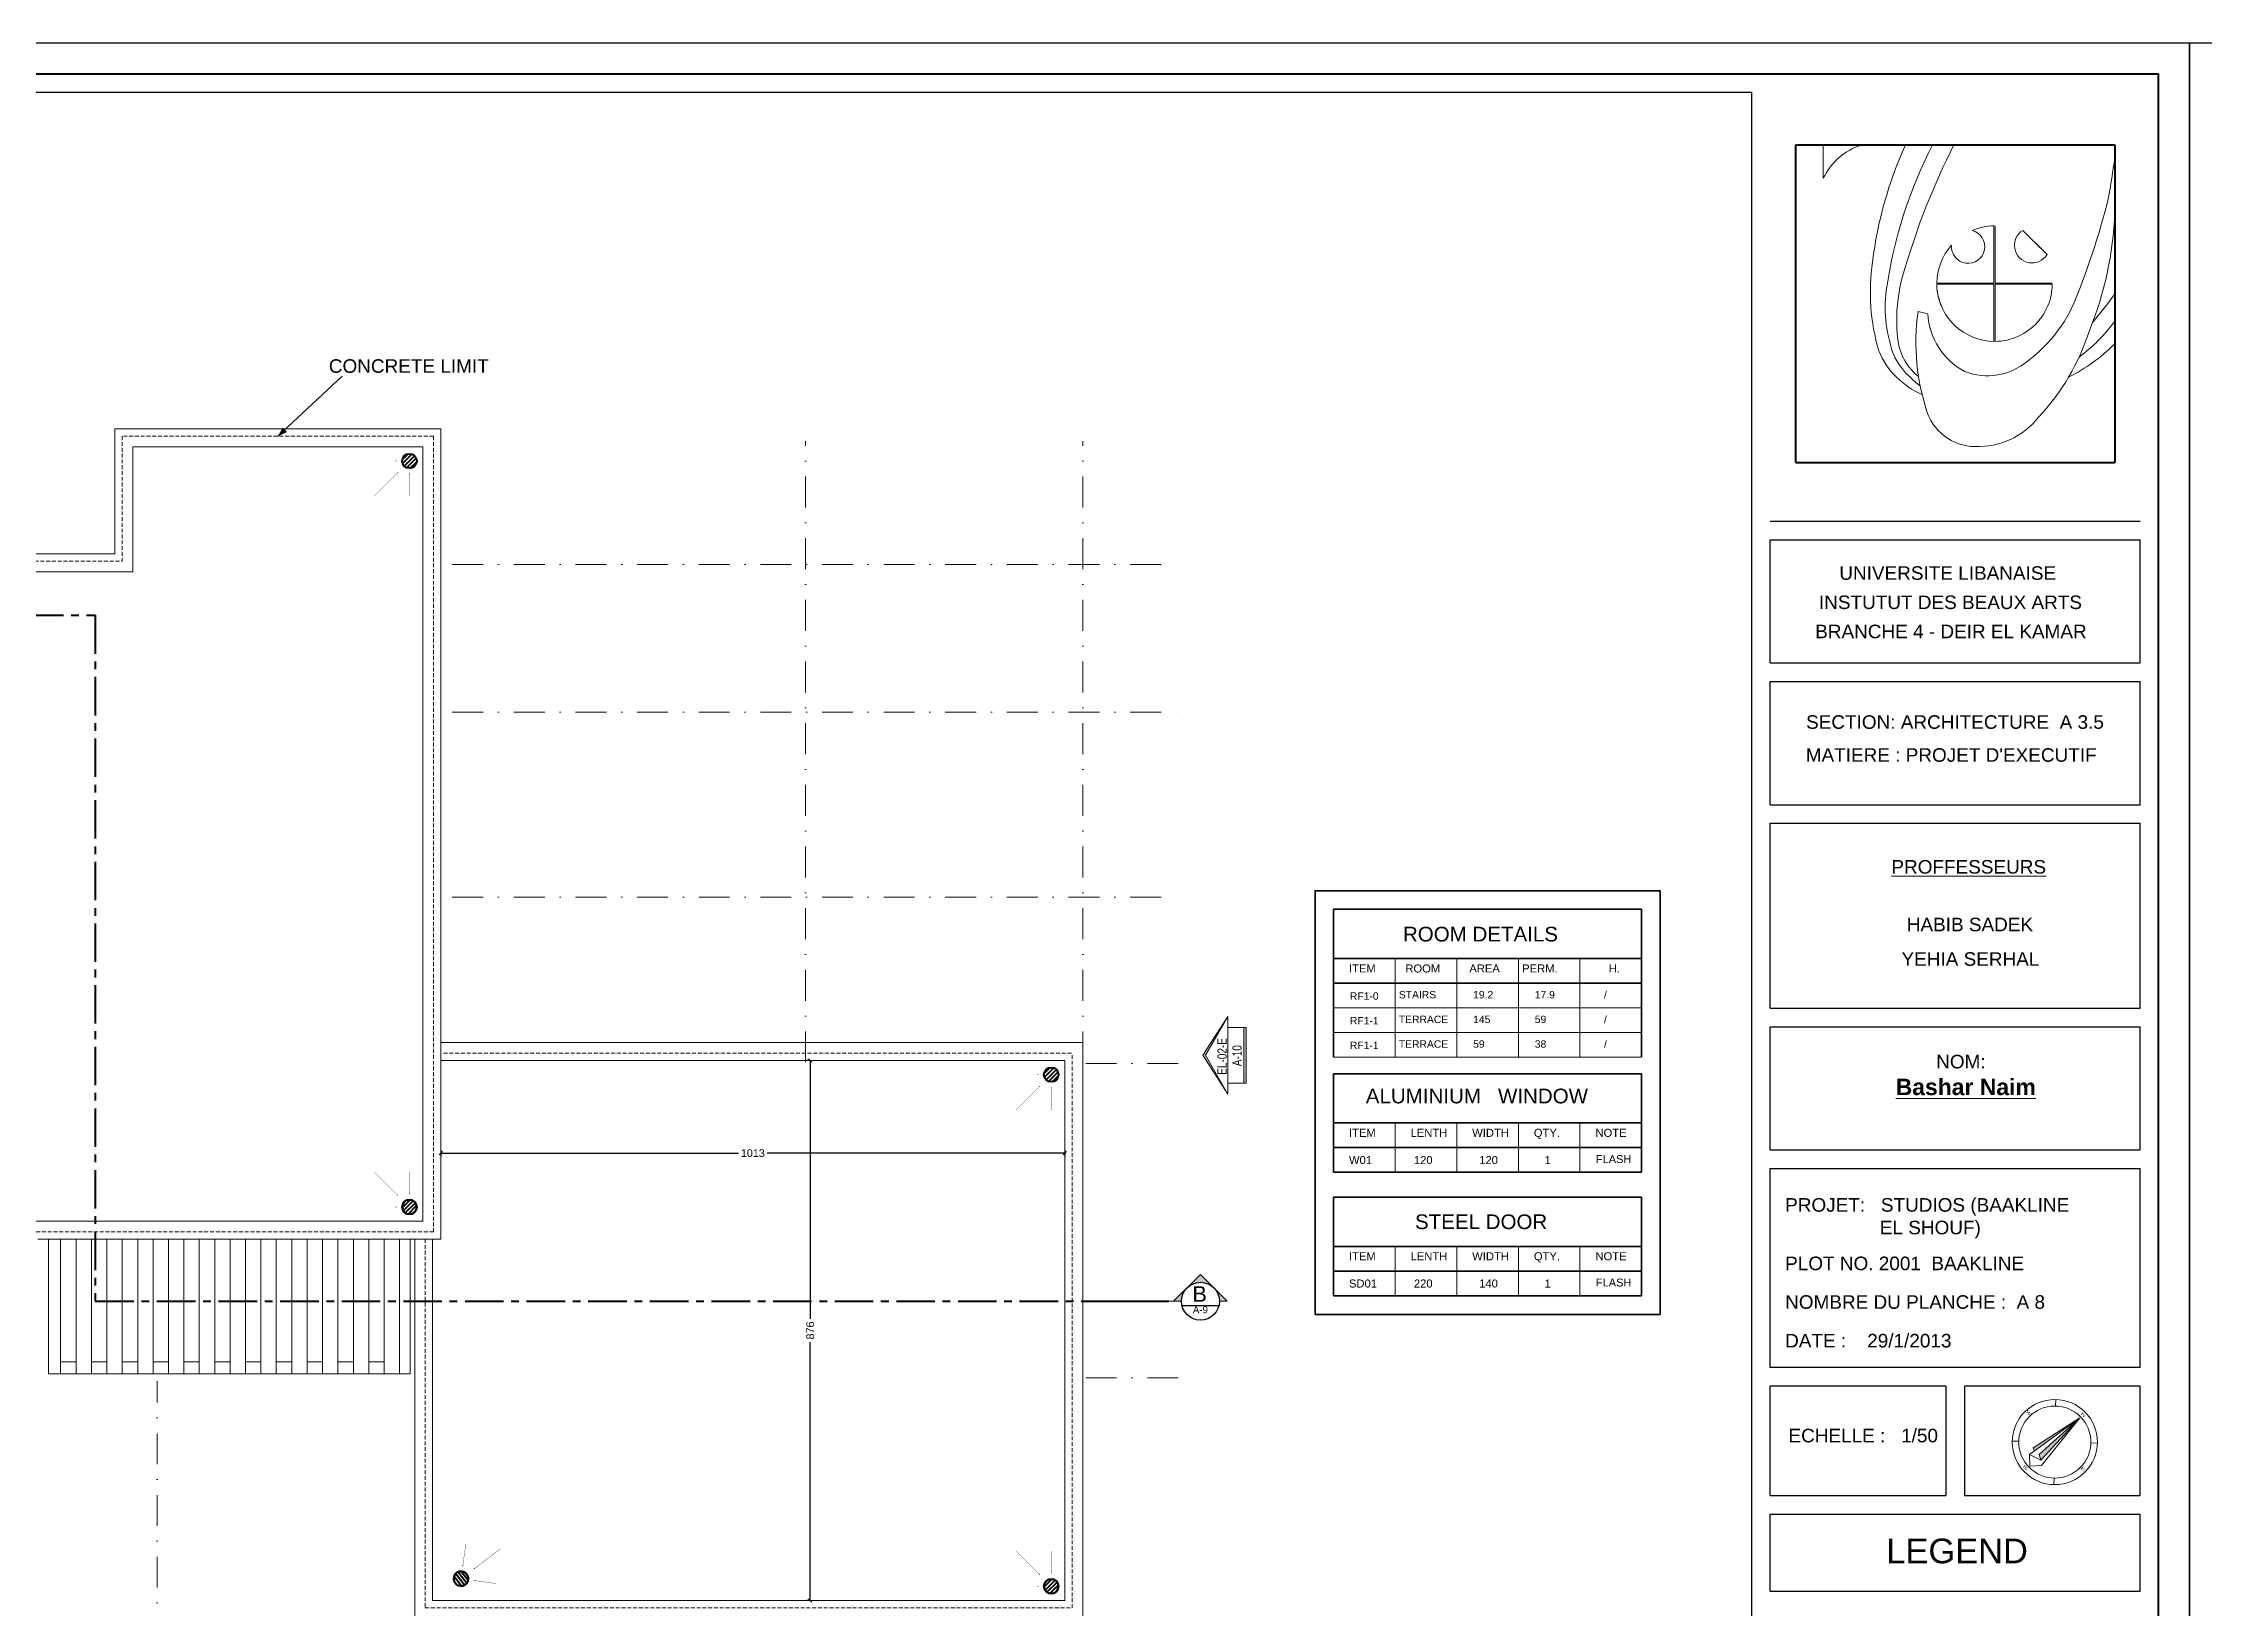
# Model space of a CAD drawing. Header units: inches. Extents: x -580639 to 179052, y 0 to 152898.
# Drawn here: x -175464 to -140387, y 126394 to 151788 of the extents above; entities that cross this region are included whole.
import ezdxf
from ezdxf.enums import TextEntityAlignment as Align

# ---------------------------------------------------------------- set-up
doc = ezdxf.new("R2010")
doc.units = ezdxf.units.IN
doc.header["$LTSCALE"] = 500
doc.header["$MEASUREMENT"] = 0
for name, pattern in [('ACAD_ISO02W100', [15, 12, -3]), ('CENTER', [2, 1.25, -0.25, 0.25, -0.25]), ('DASHDOTX2', [2, 1, -0.5, 0, -0.5]), ('HIDDEN2', [0.1875, 0.125, -0.0625])]:
    doc.linetypes.add(name, pattern=pattern)
for name, color, linetype, lineweight in [('0.09', 143, 'Continuous', 9), ('0.18', 80, 'Continuous', 18), ('1ATEXT', 3, 'Continuous', 20), ('A-0.2', 61, 'Continuous', 20), ('A-0.25', 42, 'Continuous', 25), ('A-ANNO-TEXS', 211, 'Continuous', 18), ('A-flor-sthn', 251, 'HIDDEN2', 9), ('A-wall', 52, 'Continuous', 35), ('col', 4, 'Continuous', 40), ('DIM', 8, 'Continuous', 18), ('ground floor', 8, 'Continuous', 20), ('WALL', 7, 'Continuous', 40), ('WIN', 3, 'Continuous', 18)]:
    doc.layers.add(name, color=color, linetype=linetype, lineweight=lineweight)
doc.layers.add('SYEL', color=5, linetype='Continuous')
doc.layers.add('SYSECTION', color=1, linetype='Continuous')
doc.styles.add('50', font='arial.ttf', dxfattribs={"height": 125})
doc.styles.add('A--ANNO-SYMB', font='upcil.ttf', dxfattribs={"width": 0.8})
doc.styles.add('CURENT', font='sanss___.ttf')
doc.styles.get("Standard").update_dxf_attribs({"font": 'arial.ttf'})
doc.dimstyles.new('DIM', dxfattribs={"dimscale": 50, "dimtxt": 125, "dimasz": 1, "dimexe": 1.2, "dimexo": 1, "dimgap": 1, "dimtad": 0, "dimtoh": 1, "dimdec": 0, "dimlfac": 0.1, "dimrnd": 1, "dimdsep": 46, "dimtxsty": '50', "dimblk": 'OBLIQUE', "dimcen": 0.09, "dimclrt": 8, "dimadec": 0, "dimazin": 0, "dimtfac": 1, "dimtdec": 0, "dimtix": 1, "dimtofl": 0, "dimtmove": 2, "dimatfit": 2, "dimfxl": 1, "dimfxlon": 1, "dimtzin": 0, "dimarcsym": 0})
pattern_1 = [(225, (6357320.176, -69319.606), (33.5875721, -33.5875721), [])]

# ---------------------------------------------------------------- blocks, each defined once
blk = doc.blocks.new('_Oblique')
at = {"color": 0, "linetype": 'ByBlock', "lineweight": -2}
blk.add_line((-0.5, -0.5), (0.5, 0.5), dxfattribs=at)
blk = doc.blocks.new('*D1457')
at = {"layer": 'Defpoints', "color": 0, "transparency": 16777216}
for p in [(-169012, 135288), (-158886, 135288), (-158886, 133784)]:
    blk.add_point(p, dxfattribs=at)
at = {"layer": 'DIM', "color": 0, "lineweight": -2, "transparency": 16777216}
for p, q in [((-169012, 133834), (-169012, 133724)), ((-169012, 133784), (-164180, 133784)), ((-158886, 133784), (-163718, 133784)), ((-158886, 133834), (-158886, 133724))]:
    blk.add_line(p, q, dxfattribs=at)
at = {"layer": 'DIM', "color": 0, "lineweight": -2, "transparency": 16777216, "xscale": 50, "yscale": 50, "zscale": 50, "rotation": 180}
blk.add_blockref('_Oblique', (-169012, 133784), dxfattribs=at)
at = {"layer": 'DIM', "color": 0, "lineweight": -2, "transparency": 16777216, "xscale": 50, "yscale": 50, "zscale": 50}
blk.add_blockref('_Oblique', (-158886, 133784), dxfattribs=at)
at = {"layer": 'DIM', "color": 8, "transparency": 16777216, "insert": (-163949, 133784), "char_height": 125, "attachment_point": 5, "style": '50'}
blk.add_mtext('1013', dxfattribs=at)
blk = doc.blocks.new('*D1458')
at = {"layer": 'Defpoints', "color": 0, "transparency": 16777216}
for p in [(-163018, 135288), (-163018, 126528), (-163018, 126528)]:
    blk.add_point(p, dxfattribs=at)
at = {"layer": 'DIM', "color": 0, "lineweight": -2, "transparency": 16777216}
for p, q in [((-163018, 135288), (-163078, 135288)), ((-163018, 135288), (-163018, 131096)), ((-163018, 126528), (-163018, 130720)), ((-163018, 126528), (-163078, 126528))]:
    blk.add_line(p, q, dxfattribs=at)
at = {"layer": 'DIM', "color": 0, "lineweight": -2, "transparency": 16777216, "xscale": 50, "yscale": 50, "zscale": 50}
for p, rotation in [((-163018, 135288), 90), ((-163018, 126528), 270)]:
    blk.add_blockref('_Oblique', p, dxfattribs=dict(at, rotation=rotation))
at = {"layer": 'DIM', "color": 8, "transparency": 16777216, "insert": (-163018, 130908), "char_height": 125, "attachment_point": 5, "rotation": 90, "style": '50'}
blk.add_mtext('876', dxfattribs=at)
blk = doc.blocks.new('4')
at = {"layer": 'A-0.2', "color": 253}
for p, q in [((0, 7158), (612, 7158)), ((612, 7158), (612, 6408))]:
    blk.add_line(p, q, dxfattribs=at)
at = {"layer": 'A-0.2'}
for p, q in [((4464, 4046), (4464, 5334)), ((4491, 4046), (4491, 5334)), ((5661, 4688), (5114, 5233)), ((5387, 4961), (5661, 4688)), ((4464, 4046), (3176, 4046)), ((4464, 4019), (3176, 4019)), ((4464, 2731), (4464, 4019)), ((5779, 4046), (4491, 4046)), ((5779, 4019), (4491, 4019)), ((4491, 2731), (4491, 4019)), ((2753, 3402), (2970, 3354))]:
    blk.add_line(p, q, dxfattribs=at)
at = {"layer": 'A-0.2', "color": 253}
blk.add_arc((1928, 5765), 1462, 107.6478, 153.9617, dxfattribs=at)
at = {"layer": 'A-0.2'}
for centre, radius, start, end in [((10717, 3409), 9059, 155.5503, 172.9241), ((12494, 2369), 10566, 153.0442, 171.7936), ((18093, -216), 16295, 153.0933, 163.7577), ((-19263, 10603), 26713, 349.954, 351.9697), ((-10257, 10332), 17845, 338.6407, 345.7647), ((-676, 5940), 7870, 337.7327, 357.721), ((4478, 4033), 1301, 138.3886, 179.4066), ((3880, 4867), 376, 175.5012, 75.7118), ((4478, 4033), 1301, 90.5934, 112.8245), ((5322, 4895), 397, 121.6312, 328.5411), ((6429, 3847), 4751, 171.7946, 196.2417), ((5992, 3211), 3720, 162.3017, 187.6111), ((4478, 4033), 1301, 180.5934, 207.5693), ((4478, 4033), 1301, 337.2924, 359.4066), ((5120, 3503), 3106, 173.0781, 201.041), ((4478, 4033), 1301, 187.504, 216.3107), ((3279, 4920), 3270, 306.3755, 340.5839), ((4478, 4033), 1301, 325.6568, 337.2924), ((-4402, 12360), 14410, 320.3139, 323.55), ((7684, 2710), 4979, 172.0035, 199.0054), ((4557, 3453), 1590, 183.5692, 241.7601), ((4478, 4033), 1301, 214.7035, 226.4906), ((4478, 4033), 1301, 226.4906, 269.4066), ((4478, 4033), 1301, 270.5934, 318.0572), ((4478, 4033), 1301, 318.0572, 325.6568), ((1776, 4501), 5072, 316.7269, 342.2893), ((4080, 5482), 3864, 306.5814, 323.5521), ((3569, 3233), 1845, 202.7914, 246.932), ((3498, 2902), 1207, 188.7371, 232.5639), ((4368, 5496), 3987, 296.488, 315.0148), ((3907, 3300), 1917, 208.4281, 234.8085), ((4313, 3366), 1408, 248.8398, 309.9835), ((4044, 1512), 1149, 194.7464, 269.9305), ((4101, 2106), 1744, 268.0735, 321.6361)]:
    blk.add_arc(centre, radius, start, end, dxfattribs=at)
at = {"layer": 'WALL'}
for p, q in [((0, 7158), (7188, 7158)), ((0, 0), (0, 7158)), ((7188, 7158), (7188, 0)), ((0, 0), (7188, 0))]:
    blk.add_line(p, q, dxfattribs=at)
blk = doc.blocks.new('NORTH')
at = {"layer": 'WIN', "color": 1}
for p, q in [((494, 631), (0, 0)), ((0, 0), (661, -479)), ((494, 631), (4781, 459)), ((851, -154), (494, 631)), ((661, -479), (4781, 459)), ((851, -154), (4781, 459)), ((851, -154), (1006, 218)), ((887, 607), (973, 851)), ((973, 851), (4781, 459)), ((1006, 218), (4781, 459))]:
    blk.add_line(p, q, dxfattribs=at)
blk = doc.blocks.new('NORTHE')
at = {"color": 3}
for p, q in [((-1759, 1759), (-2077, 2077)), ((1759, 1759), (2077, 2077)), ((-1759, -1759), (-2077, -2077)), ((1759, -1759), (2077, -2077))]:
    blk.add_line(p, q, dxfattribs=at)
for radius in [2937, 2487]:
    blk.add_circle((0, 0), radius, dxfattribs=at)
for points in [[(-754, -1351), (-527, -1456), (0, 2402)], [(-121, -1378), (235, -1568), (0, 2402)]]:
    blk.add_solid(points, dxfattribs=at)
at = {"color": 3, "rotation": 84.51780902573543}
blk.add_blockref('NORTH', (0, -2400), dxfattribs=at)
at = {"color": 3}
for s, width, p, p2 in [('N', 1.784178, (-180, 2610), (180, 2610)), ('W', 1.365132, (-2894, 0), (-2534, 0)), ('E', 1.931772, (2517, 0), (2877, 0)), ('S', 1.931772, (-325, -2784), (35, -2784))]:
    blk.add_text(s, height=200, dxfattribs=dict(at, width=width)).set_placement(p, p2, align=Align.FIT)
blk = doc.blocks.new('NOR')
at = {"layer": 'WIN', "color": 3, "xscale": 0.000462, "yscale": 0.000462, "zscale": 0.000462, "rotation": 276.1356553146427}
blk.add_blockref('NORTHE', (-1.103, -0.119), dxfattribs=at)
blk = doc.blocks.new('SYEL')
at = {"layer": '1ATEXT'}
for points in [[(-62.4, 0), (0, 36), (62.4, 0), (0, 40.2)], [(-44.8, -25.6), (-44.8, -29.5), (44.8, -29.5), (44.8, -25.6)]]:
    blk.add_hatch(color=256, dxfattribs=at).paths.add_polyline_path(points)
for p, q in [((-62.4, 0), (0, 40.2)), ((-62.4, 0), (0, 36)), ((0, 40.2), (62.4, 0)), ((0, 36), (62.4, 0)), ((62.4, 0), (-62.4, 0)), ((-44.8, -29.5), (-44.8, 0)), ((44.8, 0), (44.8, -29.5)), ((44.8, -25.6), (-44.8, -25.6)), ((44.8, -29.5), (-44.8, -29.5))]:
    blk.add_line(p, q, dxfattribs=at)
at = {"layer": '1ATEXT', "style": 'A--ANNO-SYMB', "width": 0.8, "flags": 4}
for tag, p in [('EL-01-N', (-1.8, 9.4)), ('AR00', (-0.7, -14.7))]:
    blk.add_attdef(tag, text='', height=15, dxfattribs=at).set_placement(p, align=Align.MIDDLE_CENTER)
blk = doc.blocks.new('SYSECTON011')
at = {"layer": '1ATEXT'}
h = blk.add_hatch(color=256, dxfattribs=at)
edge = h.paths.add_edge_path()
edge.add_ellipse((128.4, 0), major_axis=(0, -21.9), ratio=1, start_angle=90.0017, end_angle=270.0017)
edge.add_line((106.5, 0), (97.3, 0))
edge.add_line((97.3, 0), (128.4, 31))
edge.add_line((128.4, 31), (159.4, 0))
edge.add_line((159.4, 0), (150.3, 0))
for p, q in [((97.3, 0), (128.4, 31)), ((159.4, 0), (128.4, 31)), ((91.7, 0), (106.5, 0)), ((150.3, 0), (159.4, 0))]:
    blk.add_line(p, q, dxfattribs=at)
at = {"layer": '1ATEXT', "linetype": 'CENTER', "lineweight": 40}
blk.add_line((0, 0), (91.7, 0), dxfattribs=at)
at = {"layer": '1ATEXT', "color": 4, "lineweight": 30}
blk.add_line((107, -4.9), (149.7, -4.9), dxfattribs=at)
blk.add_ellipse((128.4, 0), major_axis=(0, -21.9), ratio=1, start_param=-1.570767, end_param=4.712418, dxfattribs=at)
at = {"layer": '1ATEXT', "color": 4, "style": 'CURENT'}
for tag, height, p in [('A', 18, (127.4, 8.4)), ('AR000', 8, (128.3, -9.8))]:
    blk.add_attdef(tag, text='', height=height, dxfattribs=at).set_placement(p, align=Align.MIDDLE)
blk = doc.blocks.new('SECTIO B-B')
at = {"layer": 'col', "linetype": 'CENTER'}
for p, q in [((-22510, 11129), (-27460, 11129)), ((-22510, 11129), (-18370, 11129)), ((-18370, 11129), (-18370, 0)), ((-18370, 0), (-1746, 0))]:
    blk.add_line(p, q, dxfattribs=at)
at = {"layer": 'SYSECTION'}
ref = blk.add_blockref('SYSECTON011', (-27460, 11129), dxfattribs=dict(at, xscale=-14.04466159001456, yscale=14.04466159001456, zscale=14.04466159001456))
ref.add_attrib('A', 'B', dxfattribs={"color": 4, "height": 253, "style": 'CURENT'}).set_placement((-29250, 11247), align=Align.MIDDLE)
ref.add_attrib('AR000', 'A-9', dxfattribs={"color": 4, "height": 112.4, "style": 'CURENT'}).set_placement((-29263, 10991), align=Align.MIDDLE)
ref = blk.add_blockref('SYSECTON011', (-2239, 0), dxfattribs=dict(at, xscale=14.04466159001456, yscale=14.04466159001456, zscale=14.04466159001456))
ref.add_attrib('A', 'B', dxfattribs={"color": 4, "height": 253, "style": 'CURENT'}).set_placement((-449, 118), align=Align.MIDDLE)
ref.add_attrib('AR000', 'A-9', dxfattribs={"color": 4, "height": 112.4, "style": 'CURENT'}).set_placement((-436, -138), align=Align.MIDDLE)

msp = doc.modelspace()

# ---------------------------------------------------------------- hatches: boundary and pattern name
at = {"layer": 'WALL'}
h = msp.add_hatch(dxfattribs=at)
h.set_pattern_fill('ANSI31', color=12, scale=380, angle=180, style=0)
h.set_pattern_definition([(225, (6346904.82, -59365.107), (33.5875721, -33.5875721), [])])
h.paths.add_polyline_path([(-169640.218, 145012.132, -1), (-169402.718, 145012.132, -1)])
h = msp.add_hatch(dxfattribs=at)
h.set_pattern_fill('ANSI31', color=12, scale=380, angle=180, style=0)
h.set_pattern_definition(pattern_1)
h.paths.add_polyline_path([(-159224.863, 135057.634, -1), (-158987.363, 135057.634, -1)])
h = msp.add_hatch(dxfattribs=at)
h.set_pattern_fill('ANSI31', color=12, scale=380, angle=180, style=0)
h.set_pattern_definition([(225, (6346904.82, -63166.68), (33.5875721, -33.5875721), [])])
h.paths.add_polyline_path([(-169640.218, 132910.742, 1), (-169402.718, 132910.742, 1)])
h = msp.add_hatch(dxfattribs=at)
h.set_pattern_fill('ANSI31', color=12, scale=380, angle=82.1568236, style=0)
h.set_pattern_definition([(127.1568236, (-1252172.923, -6301828.84), (-37.85680172, -28.68993837), [])])
h.paths.add_polyline_path([(-168668.122, 126998.656, 1), (-168700.532, 126763.378, 1)])
h = msp.add_hatch(dxfattribs=at)
h.set_pattern_fill('ANSI31', color=12, scale=380, angle=180, style=0)
h.set_pattern_definition(pattern_1)
h.paths.add_polyline_path([(-159224.863, 126757.817, 1), (-158987.363, 126757.817, 1)])

# ---------------------------------------------------------------- linework, layer by layer
for points in [[(-195637.407, 113030.352), (-140637.189, 113030.352), (-140637.189, 151788.469), (-195637.407, 151788.469)], [(-140637.189, 113030.352), (-85636.972, 113030.352), (-85636.972, 151788.469), (-140637.189, 151788.469)]]:
    msp.add_lwpolyline(points, close=True)
at = {"layer": '0.09'}
for p, q in [((-175376.439, 132390.619), (-175376.439, 130206.237)), ((-169511.519, 132390.65), (-169511.519, 130206.237)), ((-175376.439, 130206.237), (-169511.519, 130206.237)), ((-175181.519, 130401.237), (-174931.519, 130401.237)), ((-174681.519, 130401.237), (-174431.519, 130401.237)), ((-174181.519, 130401.237), (-173931.519, 130401.237)), ((-173681.519, 130401.237), (-173431.519, 130401.237)), ((-173181.519, 130401.237), (-172931.519, 130401.237)), ((-172681.519, 130401.237), (-172431.519, 130401.237)), ((-172181.519, 130401.237), (-171931.519, 130401.237)), ((-171681.519, 130401.237), (-171431.519, 130401.237)), ((-171181.519, 130401.237), (-170931.519, 130401.237)), ((-170681.519, 130401.237), (-170431.519, 130401.237)), ((-170181.519, 130401.237), (-169931.519, 130401.237))]:
    msp.add_line(p, q, dxfattribs=at)
for points in [[(-169436.244, 132390.65), (-169436.244, 126237.726), (-158596.163, 126237.726), (-158596.163, 135577.726), (-169011.519, 135577.726)], [(-169146.244, 132390.65), (-169146.244, 126527.726), (-158886.163, 126527.726), (-158886.163, 135287.726), (-169011.519, 135287.726)]]:
    msp.add_lwpolyline(points, dxfattribs=at)
at = {"layer": '0.18'}
for p, q in [((-169011.519, 145532.224), (-174301.519, 145532.224)), ((-174301.519, 145532.224), (-174301.519, 143505.614)), ((-169011.519, 145532.216), (-174301.519, 145532.216)), ((-174301.519, 145532.216), (-174301.519, 143505.606)), ((-169301.519, 145242.224), (-174011.519, 145242.224)), ((-174011.519, 145242.224), (-174011.519, 143215.641)), ((-169301.519, 145242.224), (-169301.519, 135377.606)), ((-169011.519, 145532.224), (-169011.519, 135377.606)), ((-177760.053, 143505.287), (-174301.519, 143505.614)), ((-177760.025, 143215.287), (-174011.519, 143215.641)), ((-175841.599, 132680.543), (-173126.568, 132680.609)), ((-175551.601, 132390.55), (-173126.561, 132390.609)), ((-158596.163, 126237.726), (-158596.163, 131628.026)), ((-169436.244, 129716.326), (-169436.244, 126237.726))]:
    msp.add_line(p, q, dxfattribs=at)
for points in [[(-169301.519, 135377.606), (-169301.519, 132680.647), (-173126.564, 132680.609)], [(-169011.519, 135377.606), (-169011.519, 132390.65), (-173126.561, 132390.609)]]:
    msp.add_lwpolyline(points, dxfattribs=at)
at = {"layer": 'A-0.2'}
for p, q in [((-153526.038, 136939.778), (-153526.038, 135339.778)), ((-152526.038, 136939.778), (-152526.038, 135339.778)), ((-151526.038, 136939.778), (-151526.038, 135339.778)), ((-150526.038, 136939.778), (-150526.038, 135339.778)), ((-154526.038, 136139.778), (-149526.038, 136139.778)), ((-154526.038, 135739.778), (-149526.038, 135739.778)), ((-154526.038, 135339.778), (-149526.038, 135339.778)), ((-153526.038, 134273.632), (-153526.038, 133473.632)), ((-152526.038, 134273.632), (-152526.038, 133473.632)), ((-151526.038, 134273.632), (-151526.038, 133473.632)), ((-150526.038, 134273.632), (-150526.038, 133473.632)), ((-154526.038, 133473.632), (-149526.038, 133473.632)), ((-154526.038, 133473.632), (-149526.038, 133473.632)), ((-154526.038, 133473.632), (-149526.038, 133473.632)), ((-175181.519, 130206.237), (-175181.519, 132390.65)), ((-174931.519, 130206.237), (-174931.519, 132390.65)), ((-174681.519, 130206.237), (-174681.519, 132390.65)), ((-174431.519, 130206.237), (-174431.519, 132390.65)), ((-174181.519, 130206.237), (-174181.519, 132390.65)), ((-173931.519, 130206.237), (-173931.519, 132390.65)), ((-173681.519, 130206.237), (-173681.519, 132390.65)), ((-173431.519, 130206.237), (-173431.519, 132390.65)), ((-173181.519, 130206.237), (-173181.519, 132390.65)), ((-172931.519, 130206.237), (-172931.519, 132390.65)), ((-172681.519, 130206.237), (-172681.519, 132390.65)), ((-172431.519, 130206.237), (-172431.519, 132390.65)), ((-172181.519, 130206.237), (-172181.519, 132390.65)), ((-171931.519, 130206.237), (-171931.519, 132390.65)), ((-171681.519, 130206.237), (-171681.519, 132390.65)), ((-171431.519, 130206.237), (-171431.519, 132390.65)), ((-171181.519, 130206.237), (-171181.519, 132390.65)), ((-170931.519, 130206.237), (-170931.519, 132390.65)), ((-170681.519, 130206.237), (-170681.519, 132390.65)), ((-170431.519, 130206.237), (-170431.519, 132390.65)), ((-170181.519, 130206.237), (-170181.519, 132390.65)), ((-169931.519, 130206.237), (-169931.519, 132390.65)), ((-169681.519, 130206.237), (-169681.519, 132390.65)), ((-153526.038, 132271.383), (-153526.038, 131471.383)), ((-152526.038, 132271.383), (-152526.038, 131471.383)), ((-151526.038, 132271.383), (-151526.038, 131471.383)), ((-150526.038, 132271.383), (-150526.038, 131471.383)), ((-154526.038, 131471.383), (-149526.038, 131471.383)), ((-154526.038, 131471.383), (-149526.038, 131471.383)), ((-154526.038, 131471.383), (-149526.038, 131471.383)), ((-173931.519, 130206.237), (-173681.519, 130206.237)), ((-173431.519, 130206.237), (-173181.519, 130206.237)), ((-172931.519, 130206.237), (-172681.519, 130206.237)), ((-172431.519, 130206.237), (-172181.519, 130206.237)), ((-171931.519, 130206.237), (-171681.519, 130206.237)), ((-171431.519, 130206.237), (-171181.519, 130206.237)), ((-170931.519, 130206.237), (-170681.519, 130206.237)), ((-170431.519, 130206.237), (-170181.519, 130206.237)), ((-169931.519, 130206.237), (-169681.519, 130206.237))]:
    msp.add_line(p, q, dxfattribs=at)
at = {"layer": 'A-0.25', "lineweight": 25}
for p, q in [((-147437.189, 144035.821), (-141437.189, 144035.821)), ((-147437.189, 141735.821), (-147437.189, 143735.821)), ((-147437.189, 143735.821), (-141437.189, 143735.821)), ((-147437.189, 141735.821), (-141437.189, 141735.821)), ((-147437.189, 139435.821), (-147437.189, 141435.821)), ((-147437.189, 141435.821), (-141437.189, 141435.821)), ((-147437.189, 139435.821), (-141437.189, 139435.821)), ((-147437.189, 136135.821), (-147437.189, 139135.821)), ((-147437.189, 139135.821), (-141437.189, 139135.821)), ((-147437.189, 136135.821), (-141437.189, 136135.821)), ((-147437.189, 133835.821), (-147437.189, 135835.821)), ((-147437.189, 135835.821), (-141437.189, 135835.821)), ((-147437.189, 133835.821), (-141437.189, 133835.821)), ((-147437.189, 130305.9), (-147437.189, 133535.821)), ((-147437.189, 133535.821), (-141437.189, 133535.821)), ((-141437.189, 130305.9), (-147437.189, 130305.9)), ((-147437.189, 128230.844), (-147437.189, 130005.9)), ((-144587.189, 130005.9), (-147437.189, 130005.9)), ((-144587.189, 130005.9), (-144787.189, 130005.9)), ((-144587.189, 130005.9), (-144587.189, 128230.844)), ((-141437.189, 130005.9), (-144287.189, 130005.9)), ((-141437.189, 130005.9), (-144287.189, 130005.9)), ((-144287.189, 130005.9), (-144287.189, 128230.844)), ((-147437.189, 128230.844), (-144587.189, 128230.844)), ((-144787.189, 128230.844), (-144587.189, 128230.844)), ((-144287.189, 128230.844), (-141437.189, 128230.844)), ((-144287.189, 128230.844), (-141437.189, 128230.844)), ((-147437.189, 126680.241), (-147437.189, 127930.844)), ((-147437.189, 127930.844), (-141437.189, 127930.844)), ((-147437.189, 126680.241), (-141437.189, 126680.241))]:
    msp.add_line(p, q, dxfattribs=at)
for points in [[(-147737.189, 113830.352), (-147737.189, 150988.469), (-194837.407, 150988.469), (-194837.407, 113830.352), (-147737.189, 113830.352)], [(-141437.189, 141735.821), (-141437.189, 143735.821)], [(-141437.189, 139435.821), (-141437.189, 141435.821)], [(-141437.189, 136135.821), (-141437.189, 139135.821)], [(-141437.189, 133835.821), (-141437.189, 135835.821)], [(-141437.189, 130305.9), (-141437.189, 133535.821)], [(-141437.189, 128230.844), (-141437.189, 130005.9)], [(-141437.189, 128535.821), (-141437.189, 130005.9)], [(-141437.189, 126680.241), (-141437.189, 127930.844)]]:
    msp.add_lwpolyline(points, dxfattribs=at)
at = {"layer": 'A-ANNO-TEXS'}
msp.add_line((-171656.519, 145412.224), (-170612.592, 146389.948), dxfattribs=at)
msp.add_lwpolyline([(-171656.519, 145412.224, 0, 100, 0), (-171542.653, 145518.869, 100, 100, 0)], format="xyseb", dxfattribs=at)
at = {"layer": 'A-flor-sthn'}
for p, q in [((-169131.519, 145412.224), (-174181.519, 145412.224)), ((-174181.519, 145412.224), (-174181.519, 143385.625)), ((-169131.519, 145412.224), (-169131.519, 135377.606)), ((-177760.042, 143385.287), (-174181.519, 143385.625)), ((-168966.163, 135407.726), (-158766.163, 135407.726)), ((-158766.163, 126407.726), (-158766.163, 135407.726)), ((-175671.599, 132510.547), (-173126.564, 132510.609)), ((-169266.244, 132390.65), (-169266.244, 126407.726)), ((-169266.244, 126407.726), (-158766.163, 126407.726))]:
    msp.add_line(p, q, dxfattribs=at)
msp.add_lwpolyline([(-169131.519, 135377.606), (-169131.519, 132510.649), (-173126.562, 132510.609)], dxfattribs=at)
at = {"layer": 'A-wall'}
for p, q in [((-154526.038, 137739.778), (-154526.038, 135339.778)), ((-154526.038, 137739.778), (-149526.038, 137739.778)), ((-149526.038, 137739.778), (-149526.038, 135339.778)), ((-154526.038, 136939.778), (-149526.038, 136939.778)), ((-154526.038, 136539.778), (-149526.038, 136539.778)), ((-154526.038, 136539.778), (-149526.038, 136539.778)), ((-154526.038, 135073.632), (-154526.038, 133473.632)), ((-154526.038, 135073.632), (-149526.038, 135073.632)), ((-149526.038, 135073.632), (-149526.038, 133473.632)), ((-154526.038, 134273.632), (-149526.038, 134273.632)), ((-154526.038, 133873.632), (-149526.038, 133873.632)), ((-154526.038, 133473.632), (-149526.038, 133473.632)), ((-154526.038, 133071.383), (-149526.038, 133071.383)), ((-154526.038, 133071.383), (-154526.038, 131471.383)), ((-154526.038, 133071.383), (-149526.038, 133071.383)), ((-149526.038, 133071.383), (-149526.038, 131471.383)), ((-154526.038, 132271.383), (-149526.038, 132271.383)), ((-154526.038, 131871.383), (-149526.038, 131871.383)), ((-154526.038, 131471.383), (-149526.038, 131471.383))]:
    msp.add_line(p, q, dxfattribs=at)
at = {"layer": 'A-wall', "color": 1, "lineweight": 70}
msp.add_lwpolyline([(-195137.407, 113530.352), (-141137.189, 113530.352), (-141137.189, 151288.469), (-195137.407, 151288.469)], close=True, dxfattribs=at)
at = {"layer": 'A-wall'}
msp.add_lwpolyline([(-149226.038, 131168.443), (-154826.038, 131168.443), (-154826.038, 138039.778), (-149226.038, 138039.778)], close=True, dxfattribs=at)
at = {"layer": 'ground floor', "linetype": 'DASHDOTX2'}
for p, q in [((-163096.163, 135257.726), (-163096.163, 145335.726)), ((-158596.163, 135257.726), (-158596.163, 145335.726)), ((-168826.163, 143335.726), (-156886.903, 143335.726)), ((-168826.163, 140937.726), (-156886.903, 140937.726)), ((-168826.163, 137937.726), (-156886.903, 137937.726)), ((-158546.163, 135237.726), (-156886.903, 135237.726)), ((-158546.163, 130137.726), (-156886.903, 130137.726)), ((-173616.163, 122737.726), (-173616.163, 130087.726))]:
    msp.add_line(p, q, dxfattribs=at)
at = {"layer": 'WALL', "color": 12, "const_width": 5}
for points in [[(-169744.295, 145012.132), (-170094.295, 145012.132)], [(-169720.928, 144812.673), (-170094.295, 144439.306)], [(-169521.468, 144789.306), (-169521.468, 144439.306)], [(-159328.939, 135057.634), (-159678.939, 135057.634)], [(-159305.573, 134858.174), (-159678.939, 134484.807)], [(-159106.113, 134834.807), (-159106.113, 134484.807)], [(-169720.928, 133110.202), (-170094.295, 133483.568)], [(-169521.468, 133133.568), (-169521.468, 133483.568)], [(-169744.295, 132910.742), (-170094.295, 132910.742)], [(-168653.919, 127101.759), (-168606.158, 127448.485)], [(-168459.514, 127051.392), (-168038.69, 127370.316)], [(-159305.573, 126957.277), (-159678.939, 127330.644)], [(-159106.113, 126980.644), (-159106.113, 127330.644)], [(-168463.585, 126850.61), (-168116.859, 126802.848)], [(-159328.939, 126757.817), (-159678.939, 126757.817)]]:
    msp.add_lwpolyline(points, dxfattribs=at)
at = {"layer": 'WALL', "color": 12}
for points in [[(-169716.167, 145012.132, 0, 15, 0), (-169744.295, 145012.132, 15, 15, 0)], [(-169701.039, 144832.562, 0, 15, 0), (-169720.928, 144812.673, 15, 15, 0)], [(-169521.468, 144817.434, 0, 15, 0), (-169521.468, 144789.306, 15, 15, 0)], [(-159300.812, 135057.634, 0, 15, 0), (-159328.939, 135057.634, 15, 15, 0)], [(-159285.683, 134878.063, 0, 15, 0), (-159305.573, 134858.174, 15, 15, 0)], [(-159106.113, 134862.935, 0, 15, 0), (-159106.113, 134834.807, 15, 15, 0)], [(-169701.039, 133090.312, 0, 15, 0), (-169720.928, 133110.202, 15, 15, 0)], [(-169521.468, 133105.441, 0, 15, 0), (-169521.468, 133133.568, 15, 15, 0)], [(-169716.167, 132910.742, 0, 15, 0), (-169744.295, 132910.742, 15, 15, 0)], [(-168657.758, 127073.894, 0, 15, 0), (-168653.919, 127101.759, 15, 15, 0)], [(-168481.932, 127034.403, 0, 15, 0), (-168459.514, 127051.392, 15, 15, 0)], [(-159106.113, 126952.516, 0, 15, 0), (-159106.113, 126980.644, 15, 15, 0)], [(-168491.45, 126854.448, 0, 15, 0), (-168463.585, 126850.61, 15, 15, 0)], [(-159300.812, 126757.817, 0, 15, 0), (-159328.939, 126757.817, 15, 15, 0)], [(-159285.683, 126937.388, 0, 15, 0), (-159305.573, 126957.277, 15, 15, 0)]]:
    msp.add_lwpolyline(points, format="xyseb", dxfattribs=at)
for points in [[(-169402.718, 145012.132, -1), (-169640.218, 145012.132, -1)], [(-158987.363, 135057.634, -1), (-159224.863, 135057.634, -1)], [(-169402.718, 132910.742, 1), (-169640.218, 132910.742, 1)], [(-168700.532, 126763.378, 1), (-168668.122, 126998.656, 1)], [(-158987.363, 126757.817, 1), (-159224.863, 126757.817, 1)]]:
    msp.add_lwpolyline(points, format="xyb", close=True, dxfattribs=at)
for centre in [(-169521.468, 145012.132), (-159106.113, 135057.634), (-169521.468, 132910.742), (-168684.327, 126881.017), (-159106.113, 126757.817)]:
    msp.add_circle(centre, 118.75, dxfattribs=at)

# ---------------------------------------------------------------- block references
at = {"layer": 'A-ANNO-TEXS', "xscale": 508.9391999991295, "yscale": 508.9392000008957, "zscale": 508.9391999991295, "rotation": 37.60703697579601}
msp.add_blockref('NOR', (-142412.755, 129488.302), dxfattribs=at)
at = {"layer": 'A-wall', "linetype": 'ACAD_ISO02W100', "xscale": 0.7200000000000001, "yscale": 0.7200000000000001, "zscale": 0.7200000000000001}
msp.add_blockref('4', (-147022.334, 144985.208), dxfattribs=at)
at = {"layer": 'DIM'}
msp.add_blockref('SECTIO B-B', (-156249.32, 131382.077), dxfattribs=at)
at = {"layer": 'SYEL'}
ref = msp.add_blockref('SYEL', (-156239.456, 135372.413), dxfattribs=dict(at, xscale=10.07240092149008, yscale=10.07240092149008, zscale=10.07240092149008, rotation=90))
ref.add_attrib('EL-01-N', 'EL-02-E', dxfattribs={"layer": '1ATEXT', "color": 3, "height": 151.086, "rotation": 90, "style": 'A--ANNO-SYMB', "width": 0.8}).set_placement((-156333.683, 135354.02), align=Align.MIDDLE_CENTER)
ref.add_attrib('AR00', 'A-10', dxfattribs={"layer": '1ATEXT', "color": 6, "height": 151.086, "rotation": 90, "style": 'A--ANNO-SYMB', "width": 0.8}).set_placement((-156091.694, 135365.622), align=Align.MIDDLE_CENTER)

# ---------------------------------------------------------------- texts
at = {"layer": 'A-ANNO-TEXS', "attachment_point": 1, "style": '50'}
for s, width, gutter_width, insert, char_height in [('CONCRETE LIMIT', 5318.43165, 1000, (-170829.186, 146662.404), 220), ('UNIVERSITE LIBANAISE', 4948.28299, 1000, (-146317.569, 143304.642), 220), ('INSTUTUT DES BEAUX ARTS', 4948.28299, 1000, (-146648.117, 142830.151), 220), ('BRANCHE 4 - DEIR EL KAMAR', 4948.28299, 1000, (-146708.994, 142356.96), 220), ('SECTION: ARCHITECTURE  A 3.5\\P ', 5318.43165, 1000, (-146856.871, 140887.41), 220), ("MATIERE : PROJET D'EXECUTIF ", 5318.43165, 1000, (-146862.22, 140353.14), 220), ('{\\LPROFFESSEURS }', 5318.43165, 1000, (-145472.502, 138539.051), 220), ('HABIB SADEK ', 5318.43165, 1000, (-145222.473, 137603.24), 220), ('{\\H1.0833x;ROOM DETAILS}', 4057.04148, 750, (-153398.615, 137456.618), 220), ('{\\H1.0833x;ITEM}', 771.83046, 750, (-154274.784, 136845.219), 120), ('{\\H1.0833x;ROOM}', 771.83046, 750, (-153359.407, 136845.219), 120), ('{\\H1.0833x;AREA}', 771.83046, 750, (-152321.532, 136845.219), 120), ('{\\H1.0833x;PERM.}', 771.83046, 750, (-151463.798, 136845.219), 120), ('{\\H1.0833x;H.}', 771.83046, 750, (-150059.664, 136845.219), 120), ('YEHIA SERHAL', 5318.43165, 1000, (-145308.407, 137043.375), 220), ('RF1-0', 523.65123, 750, (-154259.633, 136392.645), 120), ('STAIRS', 523.65123, 750, (-153465.561, 136414.559), 120), ('19.2', 523.65123, 750, (-152259.633, 136414.559), 120), ('17.9', 523.65123, 750, (-151259.633, 136414.559), 120), ('/', 523.65123, 750, (-150136.235, 136414.559), 120), ('RF1-1', 523.65123, 750, (-154259.633, 135992.645), 120), ('TERRACE', 523.65123, 750, (-153465.561, 136014.559), 120), ('145', 523.65123, 750, (-152259.633, 136014.559), 120), ('59', 523.65123, 750, (-151259.633, 136014.559), 120), ('/', 523.65123, 750, (-150136.235, 136014.559), 120), ('RF1-1', 523.65123, 750, (-154259.633, 135592.645), 120), ('TERRACE', 523.65123, 750, (-153465.561, 135614.559), 120), ('59', 523.65123, 750, (-152259.633, 135614.559), 120), ('38', 523.65123, 750, (-151259.633, 135614.559), 120), ('/', 523.65123, 750, (-150136.235, 135614.559), 120), ('NOM: ', 5318.43165, 1000, (-144745.539, 135379.431), 220), ('{\\H1.0833x;ALUMINIUM   WINDOW }', 4784.55426, 750, (-154001.663, 134830.518), 220), ('{\\fArial|b1|i0|c0|p34;\\LBashar Naim}', 5318.43165, 1000, (-145402.258, 134991.6), 266.2), ('{\\H1.0833x;ITEM}', 771.83046, 750, (-154274.784, 134179.074), 120), ('{\\H1.0833x;LENTH}', 771.83046, 750, (-153274.784, 134179.074), 120), ('{\\H1.0833x;WIDTH}', 771.83046, 750, (-152274.784, 134179.074), 120), ('{\\H1.0833x;QTY.}', 771.83046, 750, (-151274.784, 134179.074), 120), ('{\\H1.0833x;NOTE}', 771.83046, 750, (-150274.784, 134179.074), 120), ('{\\H1.0833x;W01}', 771.83046, 750, (-154274.784, 133737.133), 120), ('{\\H1.0833x;120}', 771.83046, 750, (-153220.801, 133737.133), 120), ('{\\H1.0833x;120}', 771.83046, 750, (-152161.627, 133737.133), 120), ('{\\H1.0833x;1}', 771.83046, 750, (-151099.62, 133737.133), 120), ('{\\H1.0833x;FLASH}', 771.83046, 750, (-150268.197, 133751.955), 118.206), ('PROJET:   STUDIOS (BAAKLINE \\P                  EL SHOUF)', 6503.49491, 1000, (-147196.789, 133054.853), 220), ('{\\H1.0833x;STEEL DOOR}', 4784.55426, 750, (-153203.144, 132790.887), 220), ('{\\H1.0833x;ITEM}', 771.83046, 750, (-154274.784, 132176.824), 120), ('{\\H1.0833x;LENTH}', 771.83046, 750, (-153274.784, 132176.824), 120), ('{\\H1.0833x;WIDTH}', 771.83046, 750, (-152274.784, 132176.824), 120), ('{\\H1.0833x;QTY.}', 771.83046, 750, (-151274.784, 132176.824), 120), ('{\\H1.0833x;NOTE}', 771.83046, 750, (-150274.784, 132176.824), 120), ('PLOT NO. 2001  BAAKLINE', 6503.49491, 1000, (-147196.789, 132106.194), 220), ('{\\H1.0833x;SD01}', 771.83046, 750, (-154274.784, 131734.884), 120), ('{\\H1.0833x;220}', 771.83046, 750, (-153220.801, 131734.884), 120), ('{\\H1.0833x;140}', 771.83046, 750, (-152161.627, 131734.884), 120), ('{\\H1.0833x;1}', 771.83046, 750, (-151099.62, 131734.884), 120), ('{\\H1.0833x;FLASH}', 771.83046, 750, (-150268.197, 131749.706), 118.206), ('NOMBRE DU PLANCHE :  A 8', 6503.49491, 1000, (-147196.789, 131479.624), 220), ('DATE :    29/1/2013', 6503.49491, 1000, (-147196.789, 130852.754), 220), ('ECHELLE :   1/50', 6503.49491, 1000, (-147142.301, 129313.455), 220), ('LEGEND', 2660.77035, 1000, (-145555.415, 127531.658), 400)]:
    msp.add_mtext_dynamic_manual_height_columns(s, width=width, gutter_width=gutter_width, heights=[0], dxfattribs=dict(at, insert=insert, char_height=char_height))

# ---------------------------------------------------------------- dimensions: what is measured, and where the dimension line sits
at = {"layer": 'DIM'}
dim = msp.add_linear_dim(base=(-158886.163, 133784.12), p1=(-169011.519, 135287.726), p2=(-158886.163, 135287.726), dimstyle='DIM', dxfattribs=at)
dim.commit()
dim.dimension.update_dxf_attribs({"geometry": '*D1457', "text_midpoint": (-163948.841, 133784.12)})
dim = msp.add_linear_dim(base=(-163017.698, 126527.726), p1=(-163017.698, 135287.726), p2=(-163017.698, 126527.726), angle=90, dimstyle='DIM', dxfattribs=at)
dim.commit()
dim.dimension.update_dxf_attribs({"geometry": '*D1458', "text_midpoint": (-163017.698, 130907.726)})

doc.saveas('drawing.dxf')
